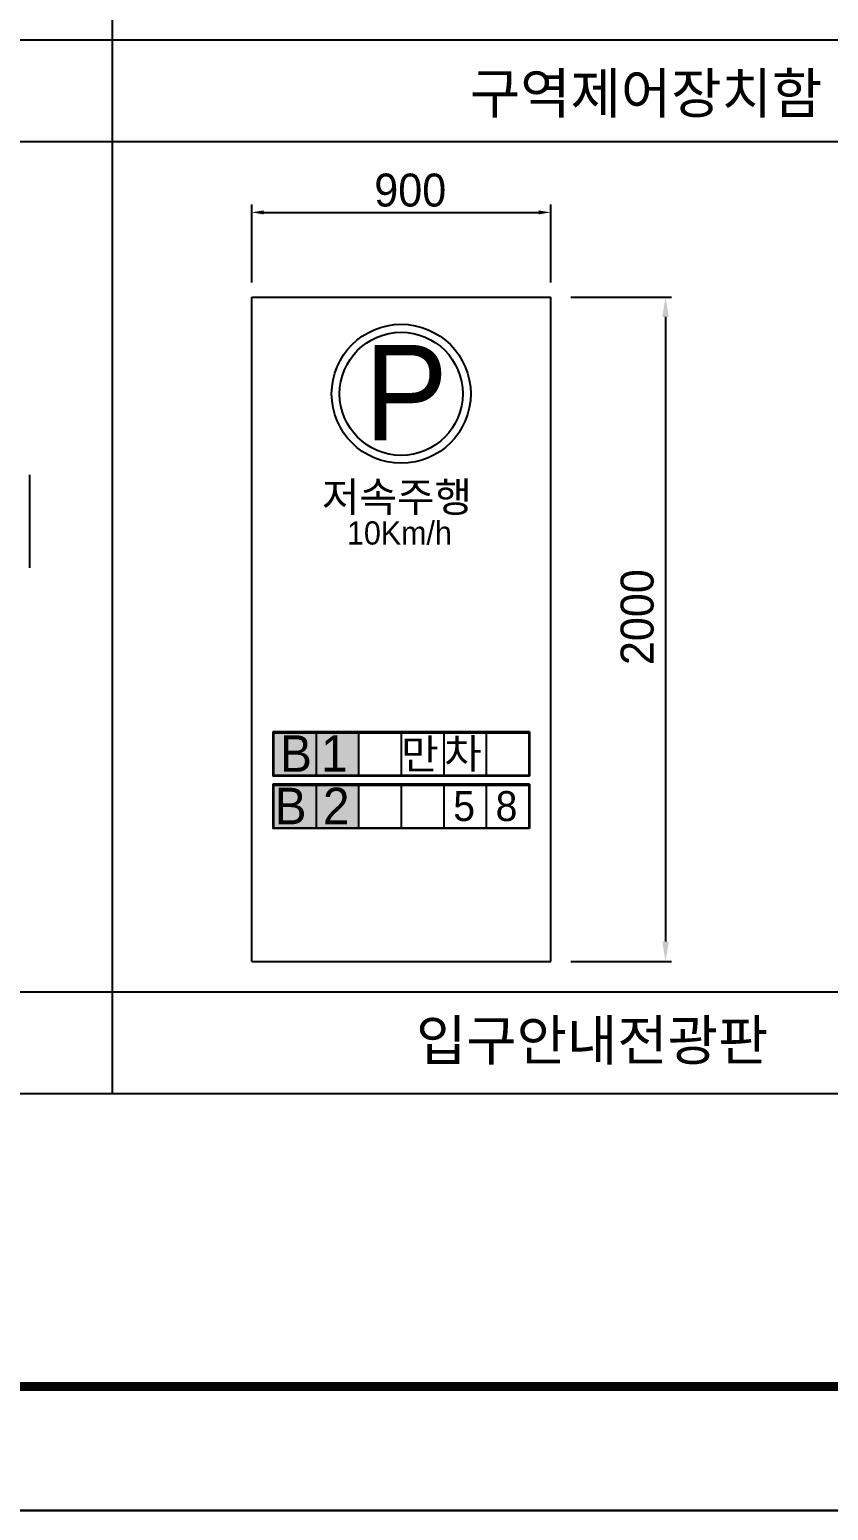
# Model space of a CAD drawing. Header units: millimetres. Extents: x 75184266 to 76346726, y -35850126 to -33679385.
# Drawn here: x 75365248 to 75430758, y -35790725 to -35669242 of the extents above; entities that cross this region are included whole.
import ezdxf
from ezdxf.enums import TextEntityAlignment as Align

# ---------------------------------------------------------------- set-up
doc = ezdxf.new("R2010")
doc.units = ezdxf.units.MM
doc.header["$LTSCALE"] = 50
doc.header["$MEASUREMENT"] = 0
doc.layers.get('0').update_dxf_attribs({"linetype": 'CONTINUOUS'})
doc.layers.add('AZ-LINE', color=3, linetype='CONTINUOUS')
doc.layers.add('PARKING', color=7, linetype='CONTINUOUS')
doc.layers.add('XR-기준층$0$XR-지하3층$0$DEFPOINT', color=142, linetype='CONTINUOUS', plot=False)
doc.styles.add('GHS', font='')
doc.styles.get('GHS').set_extended_font_data('Dotum')

# ---------------------------------------------------------------- blocks, each defined once
blk = doc.blocks.new('바탕폼')
at = {"layer": 'AZ-LINE', "ltscale": 10}
blk.add_lwpolyline([(841, 594.71), (0, 594.71), (0, 0), (841, 0)], close=True, dxfattribs=at)
at = {"layer": 'AZ-LINE', "const_width": 1.5}
blk.add_lwpolyline([(20, 574.35), (20, 20.35), (821, 20.35), (821, 574.35)], close=True, dxfattribs=at)

msp = doc.modelspace()

# ---------------------------------------------------------------- hatches: boundary and pattern name
for points in [[(75385257.8, -35726921.5), (75385257.8, -35730409.5), (75388745.7, -35730409.5), (75388745.7, -35726921.5)], [(75388745.7, -35726921.5), (75388745.7, -35730409.5), (75392233.7, -35730409.5), (75392233.7, -35726921.5)], [(75385257.8, -35731227), (75385257.8, -35734714.9), (75388745.7, -35734714.9), (75388745.7, -35731227)], [(75388745.7, -35731227), (75388745.7, -35734714.9), (75392233.7, -35734714.9), (75392233.7, -35731227)]]:
    msp.add_hatch(color=2).paths.add_polyline_path(points)

# ---------------------------------------------------------------- linework, layer by layer
for p, q in [((75383459.3, -35745685.8), (75383459.3, -35691186.9)), ((75383459.3, -35691186.9), (75407983.8, -35691186.9)), ((75407983.8, -35745685.8), (75407983.8, -35691186.9)), ((75406253.5, -35726853.4), (75385189.7, -35726853.4)), ((75385189.7, -35726853.4), (75385189.7, -35730477.6)), ((75385230.5, -35730436.7), (75385230.5, -35726894.3)), ((75406253.5, -35726853.4), (75406253.5, -35730477.6)), ((75406253.5, -35730477.6), (75385189.7, -35730477.6)), ((75406253.5, -35731158.8), (75385189.7, -35731158.8)), ((75385189.7, -35731158.8), (75385189.7, -35734783)), ((75385230.5, -35734742.1), (75385230.5, -35731199.7)), ((75406253.5, -35731158.8), (75406253.5, -35734783)), ((75406253.5, -35734783), (75385189.7, -35734783)), ((75383459.3, -35745685.8), (75407983.8, -35745685.8))]:
    msp.add_line(p, q)
at = {"color": 2}
for p, q in [((75385257.8, -35726921.5), (75388745.7, -35726921.5)), ((75385257.8, -35726921.5), (75385257.8, -35730409.5)), ((75385257.8, -35726921.5), (75388745.7, -35726921.5)), ((75385257.8, -35726921.5), (75385257.8, -35730409.5)), ((75388745.7, -35726921.5), (75388745.7, -35730409.5)), ((75388745.7, -35726921.5), (75392233.7, -35726921.5)), ((75388745.7, -35726921.5), (75388745.7, -35730409.5)), ((75388745.7, -35726921.5), (75388745.7, -35730409.5)), ((75388745.7, -35726921.5), (75392233.7, -35726921.5)), ((75388745.7, -35726921.5), (75388745.7, -35730409.5)), ((75392233.7, -35726921.5), (75392233.7, -35730409.5)), ((75392233.7, -35726921.5), (75395721.6, -35726921.5)), ((75392233.7, -35726921.5), (75392233.7, -35730409.5)), ((75392233.7, -35726921.5), (75392233.7, -35730409.5)), ((75392233.7, -35726921.5), (75392233.7, -35730409.5)), ((75395721.6, -35726921.5), (75395721.6, -35730409.5)), ((75395721.6, -35726921.5), (75399209.5, -35726921.5)), ((75395721.6, -35726921.5), (75395721.6, -35730409.5)), ((75399209.5, -35726921.5), (75399209.5, -35730409.5)), ((75399209.5, -35726921.5), (75399209.5, -35730409.5)), ((75399209.5, -35726921.5), (75402697.4, -35726921.5)), ((75399209.5, -35726921.5), (75399209.5, -35730409.5)), ((75402697.4, -35726921.5), (75402697.4, -35730409.5)), ((75402697.4, -35726921.5), (75406185.4, -35726921.5)), ((75402697.4, -35726921.5), (75402697.4, -35730409.5)), ((75406185.4, -35726921.5), (75406185.4, -35730409.5)), ((75406185.4, -35726921.5), (75406185.4, -35730409.5)), ((75385257.8, -35730409.5), (75388745.7, -35730409.5)), ((75385257.8, -35730409.5), (75388745.7, -35730409.5)), ((75388745.7, -35730409.5), (75392233.7, -35730409.5)), ((75388745.7, -35730409.5), (75392233.7, -35730409.5)), ((75392233.7, -35730409.5), (75395721.6, -35730409.5)), ((75395721.6, -35730409.5), (75399209.5, -35730409.5)), ((75399209.5, -35730409.5), (75402697.4, -35730409.5)), ((75402697.4, -35730409.5), (75406185.4, -35730409.5)), ((75385257.8, -35731227), (75388745.7, -35731227)), ((75385257.8, -35731227), (75385257.8, -35734714.9)), ((75385257.8, -35731227), (75388745.7, -35731227)), ((75385257.8, -35731227), (75385257.8, -35734714.9)), ((75388745.7, -35731227), (75388745.7, -35734714.9)), ((75388745.7, -35731227), (75392233.7, -35731227)), ((75388745.7, -35731227), (75388745.7, -35734714.9)), ((75388745.7, -35731227), (75388745.7, -35734714.9)), ((75388745.7, -35731227), (75392233.7, -35731227)), ((75388745.7, -35731227), (75388745.7, -35734714.9)), ((75392233.7, -35731227), (75392233.7, -35734714.9)), ((75392233.7, -35731227), (75395721.6, -35731227)), ((75392233.7, -35731227), (75392233.7, -35734714.9)), ((75392233.7, -35731227), (75392233.7, -35734714.9)), ((75392233.7, -35731227), (75392233.7, -35734714.9)), ((75395721.6, -35731227), (75395721.6, -35734714.9)), ((75395721.6, -35731227), (75399209.5, -35731227)), ((75395721.6, -35731227), (75395721.6, -35734714.9)), ((75399209.5, -35731227), (75399209.5, -35734714.9)), ((75399209.5, -35731227), (75399209.5, -35734714.9)), ((75399209.5, -35731227), (75402697.4, -35731227)), ((75399209.5, -35731227), (75399209.5, -35734714.9)), ((75402697.4, -35731227), (75402697.4, -35734714.9)), ((75402697.4, -35731227), (75406185.4, -35731227)), ((75402697.4, -35731227), (75402697.4, -35734714.9)), ((75406185.4, -35731227), (75406185.4, -35734714.9)), ((75406185.4, -35731227), (75406185.4, -35734714.9)), ((75385257.8, -35734714.9), (75388745.7, -35734714.9)), ((75385257.8, -35734714.9), (75388745.7, -35734714.9)), ((75388745.7, -35734714.9), (75392233.7, -35734714.9)), ((75388745.7, -35734714.9), (75392233.7, -35734714.9)), ((75392233.7, -35734714.9), (75395721.6, -35734714.9)), ((75395721.6, -35734714.9), (75399209.5, -35734714.9)), ((75399209.5, -35734714.9), (75402697.4, -35734714.9)), ((75402697.4, -35734714.9), (75406185.4, -35734714.9))]:
    msp.add_line(p, q, dxfattribs=at)
for radius in [5702.8, 5048.8]:
    msp.add_circle((75395721.6, -35699120.5), radius)
at = {"layer": 'PARKING', "color": 3}
for p, q in [((75372011.5, -35522254.9), (75372011.5, -35756542.3)), ((75293915.7, -35670079.1), (75528203.1, -35670079.1)), ((75528203.1, -35678446.5), (75293915.7, -35678446.5)), ((75293915.7, -35748174.9), (75528203.1, -35748174.9)), ((75528203.1, -35756542.3), (75293915.7, -35756542.3))]:
    msp.add_line(p, q, dxfattribs=at)
at = {"layer": 'PARKING', "color": 1}
for p, q in [((75383459.3, -35689975.8), (75383459.3, -35683588.9)), ((75384432.5, -35684237.7), (75407010.6, -35684237.7)), ((75407983.8, -35689975.8), (75407983.8, -35683588.9)), ((75409630.6, -35691186.9), (75417891, -35691186.9)), ((75417404.4, -35692808.9), (75417404.4, -35744063.8)), ((75409630.6, -35745685.8), (75417891, -35745685.8))]:
    msp.add_line(p, q, dxfattribs=at)
at = {"layer": 'PARKING', "linetype": 'Continuous'}
msp.add_line((75365248.2, -35705764.6, 71531.1), (75365248.2, -35713391.3, 71531.1), dxfattribs=at)
at = {"layer": 'PARKING', "color": 1}
for points in [[(75384432.5, -35684075.5), (75384432.5, -35684399.9), (75383459.3, -35684237.7)], [(75407010.6, -35684075.5), (75407010.6, -35684399.9), (75407983.8, -35684237.7)], [(75417134.1, -35692808.9), (75417674.7, -35692808.9), (75417404.4, -35691186.9)], [(75417134.1, -35744063.8), (75417674.7, -35744063.8), (75417404.4, -35745685.8)]]:
    msp.add_solid(points, dxfattribs=at)
at = {"layer": 'XR-기준층$0$XR-지하3층$0$DEFPOINT', "ltscale": 0.5}
for points in [[(75663669.1, -35790725.5), (75243669.1, -35790725.5), (75243669.1, -35493725.5), (75663669.1, -35493725.5)], [(75663671.2, -35790725.5), (75243671.2, -35790725.5), (75243671.2, -35493725.5), (75663671.2, -35493725.5)]]:
    msp.add_lwpolyline(points, close=True, dxfattribs=at)

# ---------------------------------------------------------------- block references
at = {"layer": 'AZ-LINE', "xscale": 499.40546941707, "yscale": 499.40546941707, "zscale": 499.40546941707}
msp.add_blockref('바탕폼', (75243669.1, -35790725.5), dxfattribs=at)

# ---------------------------------------------------------------- texts
at = {"color": 7, "style": 'GHS'}
msp.add_text('구역제어장치함', height=3289.7, dxfattribs=at).set_placement((75415805.2, -35674459.4), align=Align.MIDDLE_CENTER)
at = {"style": 'GHS'}
for s, height, p in [('P', 7847.8, (75392700.9, -35702951)), ('저속주행', 2452.45, (75389217.4, -35708812.7)), ('10Km/h', 1907.46, (75391276.8, -35711490.9))]:
    msp.add_text(s, height=height, dxfattribs=at).set_placement(p)
at = {"color": 250, "style": 'GHS'}
for s, p in [('B', (75385786.5, -35730132.5)), ('1', (75389151.5, -35730128.5)), ('B', (75385342.5, -35734437.9)), ('2', (75389304.2, -35734435.9))]:
    msp.add_text(s, height=2997.4, dxfattribs=at).set_placement(p)
at = {"color": 1, "style": 'GHS'}
for s, p in [('만', (75395718.7, -35729904.7)), ('차', (75399252, -35729865.8))]:
    msp.add_text(s, height=2452.4, dxfattribs=at).set_placement(p)
at = {"color": 3, "style": 'GHS'}
for s, p in [('5', (75399991.6, -35734168)), ('8', (75403468.2, -35734169.6))]:
    msp.add_text(s, height=2452.4, dxfattribs=at).set_placement(p)
at = {"color": 7, "style": 'GHS'}
msp.add_text('입구안내전광판', height=3289.7, dxfattribs=at).set_placement((75411384.1, -35752120), align=Align.MIDDLE)
at = {"layer": 'PARKING', "style": 'GHS'}
msp.add_text('900', height=2703.32, dxfattribs=at).set_placement((75393514.4, -35683756.2))
msp.add_text('2000', height=2703.32, rotation=90, dxfattribs=at).set_placement((75416421.9, -35721377))

doc.saveas('drawing.dxf')
